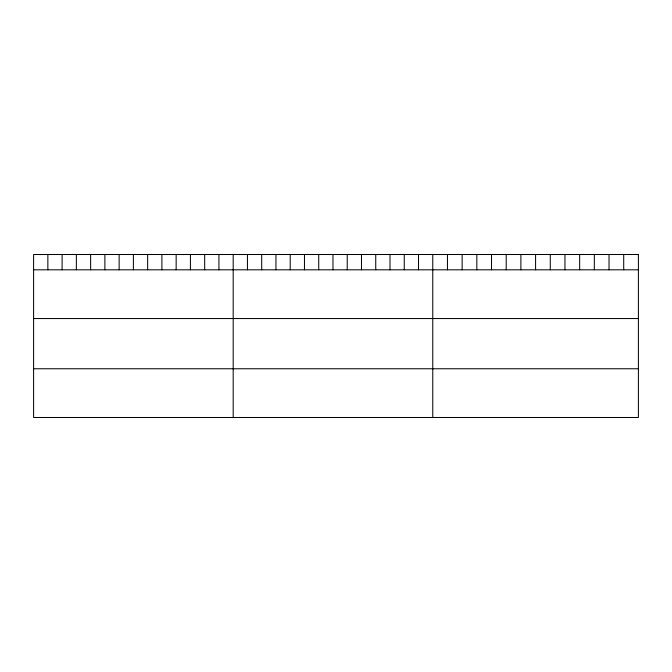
<?xml version="1.0" encoding="UTF-8"?>
<svg xmlns="http://www.w3.org/2000/svg" width="672" height="672" viewBox="0 0 672 672"><rect width="100%" height="100%" fill="white"/><g stroke="black" fill="none" stroke-linecap="round" stroke-linejoin="round"><path stroke-width="1.01" d="M33.6 269.808L638.4 269.808M33.6 318.545L638.4 318.545M33.6 368.76L638.4 368.76M623.708 254.503L623.708 269.808M609.025 254.503L609.025 269.808M594.334 254.503L594.334 269.808M579.65 254.503L579.65 269.808M564.959 254.503L564.959 269.808M550.276 254.503L550.276 269.808M535.584 254.503L535.584 269.808M520.892 254.503L520.892 269.808M506.209 254.503L506.209 269.808M491.518 254.503L491.518 269.808M476.834 254.503L476.834 269.808M462.143 254.503L462.143 269.808M447.46 254.503L447.46 269.808M432.768 254.503L432.768 417.497M418.513 254.503L418.513 269.808M404.258 254.503L404.258 269.808M390.004 254.503L390.004 269.808M375.74 254.503L375.74 269.808M361.486 254.503L361.486 269.808M347.231 254.503L347.231 269.808M332.976 254.503L332.976 269.808M318.721 254.503L318.721 269.808M304.466 254.503L304.466 269.808M290.212 254.503L290.212 269.808M275.948 254.503L275.948 269.808M261.694 254.503L261.694 269.808M247.439 254.503L247.439 269.808M233.184 254.503L233.184 417.497M218.929 254.503L218.929 269.808M204.674 254.503L204.674 269.808M190.42 254.503L190.42 269.808M176.156 254.503L176.156 269.808M161.902 254.503L161.902 269.808M147.647 254.503L147.647 269.808M133.392 254.503L133.392 269.808M119.137 254.503L119.137 269.808M104.882 254.503L104.882 269.808M90.628 254.503L90.628 269.808M76.364 254.503L76.364 269.808M62.11 254.503L62.11 269.808M47.855 254.503L47.855 269.808M638.4 254.503L33.6 254.503L33.6 417.497L638.4 417.497L638.4 254.503"/></g></svg>
